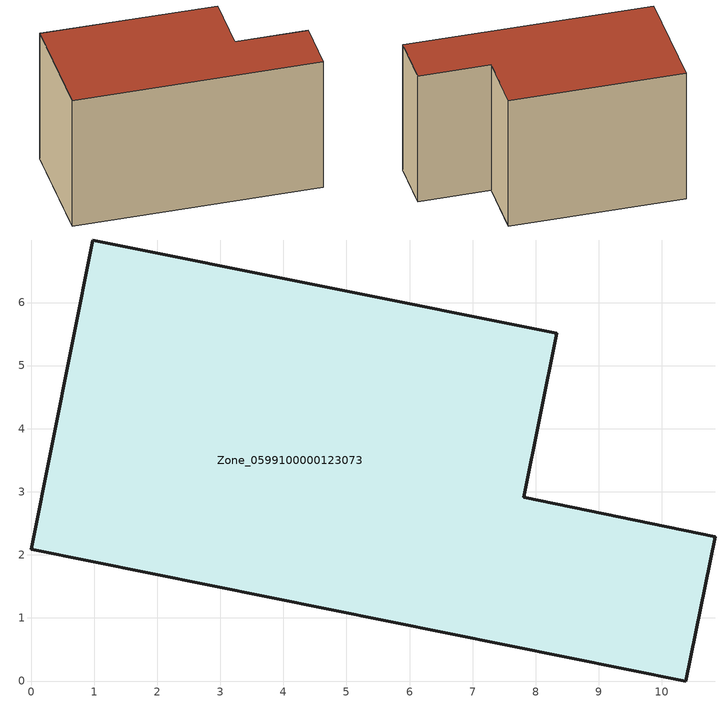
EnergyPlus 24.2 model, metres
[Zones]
Zone_0599100000123073
 floor ground (C_G): 0,2.09 0.98,6.99 8.33,5.51 7.81,2.91 10.85,2.29 10.38,0 z0
 wall outside (C_F): 0.98,6.99 0,2.09 10.38,0 10.85,2.29 7.81,2.91 8.33,5.51 0.98,6.99 z0:6.19
 roof outside (C_R): 0,2.09 10.38,0 10.85,2.29 7.81,2.91 8.33,5.51 0.98,6.99 z6.19
[BUILDING]
Pand.0599100000123073: North Axis=0; Terrain=City; Loads Convergence Tolerance Value=0.04; Temperature Convergence Tolerance Value=0.4; Solar Distribution=FullExterior; Maximum Number of Warmup Days=25; Minimum Number of Warmup Days=1
[Site:Location]
Rotterdam.The.Hague.AP_ZH_NLD Design_Conditions: Latitude=51.96; Longitude=4.45; Time Zone=1; Elevation=-4.5
[SITE:GROUNDTEMPERATURE:BUILDINGSURFACE]
18, 18, 18, 18, 18, 18, 18, 18, 18, 18, 18, 18
[MATERIAL] Thermal Absorptance=0.9; Solar Absorptance=0.7; Visible Absorptance=0.7
Name | Roughness | Thickness | Conductivity | Density | Specific Heat
G.TI.1946 | MediumSmooth | 0.15 | 1 | 540 | 1210
F.TI.1946 | Rough | 0.3 | 0.857143 | 1920 | 840
R.TI.1946 | MediumRough | 0.2 | 0.1 | 1500 | 1000
[CONSTRUCTION]
C_G: G.TI.1946
C_F: F.TI.1946
C_R: R.TI.1946
[ZONE]
Zone_0599100000123073: Type=1; Multiplier=1; Ceiling Height=Autocalculate; Volume=Autocalculate; Floor Area=autocalculate; Part of Total Floor Area=Yes
[ZONEINFILTRATION:DESIGNFLOWRATE]
Infil_Zone_0599100000123073: Zone or ZoneList or Space or SpaceList=Zone_0599100000123073; Schedule=AlwaysOn; Design Flow Rate Calculation Method=Flow/Area; Flow Rate per Floor Area=0.003; Constant Term Coefficient=1; Temperature Term Coefficient=0; Velocity Term Coefficient=0; Velocity Squared Term Coefficient=0
[HVACTEMPLATE:ZONE:IDEALLOADSAIRSYSTEM]
Zone_0599100000123073: Maximum Heating Supply Air Temperature=50; Minimum Cooling Supply Air Temperature=13; Maximum Heating Supply Air Humidity Ratio=0.0156; Minimum Cooling Supply Air Humidity Ratio=0.0077; Heating Limit=NoLimit; Cooling Limit=NoLimit; Dehumidification Control Type=ConstantSensibleHeatRatio; Cooling Sensible Heat Ratio=0.7; Dehumidification Setpoint=60; Humidification Control Type=None; Humidification Setpoint=30; Outdoor Air Method=None; Outdoor Air Flow Rate per Person=0.00944; Outdoor Air Flow Rate per Zone Floor Area=0; Outdoor Air Flow Rate per Zone=0; Demand Controlled Ventilation Type=None; Outdoor Air Economizer Type=NoEconomizer; Heat Recovery Type=None; Sensible Heat Recovery Effectiveness=0.7; Latent Heat Recovery Effectiveness=0.65
[ZONECONTROL:THERMOSTAT]
ThermostatControl_Zone_0599100000123073: Zone or ZoneList=Zone_0599100000123073; Control Type Schedule=DualSetpointControlType; Control 1=Thermostat_Zone_0599100000123073; Temperature Difference Between Cutout And Setpoint=0
[THERMOSTATSETPOINT:DUALSETPOINT]
Thermostat_Zone_0599100000123073: Heating Setpoint Temperature Schedule=HeatingSetpoint_Zone_0599100000123073; Cooling Setpoint Temperature Schedule=CoolingSetpoint_Zone_0599100000123073
[SCHEDULE:COMPACT]
HeatingSetpoint_Zone_0599100000123073: Through: 12/31, For: AllDays, Until: 24:00, 21
CoolingSetpoint_Zone_0599100000123073: Through: 12/31, For: AllDays, Until: 24:00, 24
DualSetpointControlType: Through: 12/31, For: AllDays, Until: 24:00, 4
AlwaysOn: Through: 12/31, For: AllDays, Until: 24:00, 1
